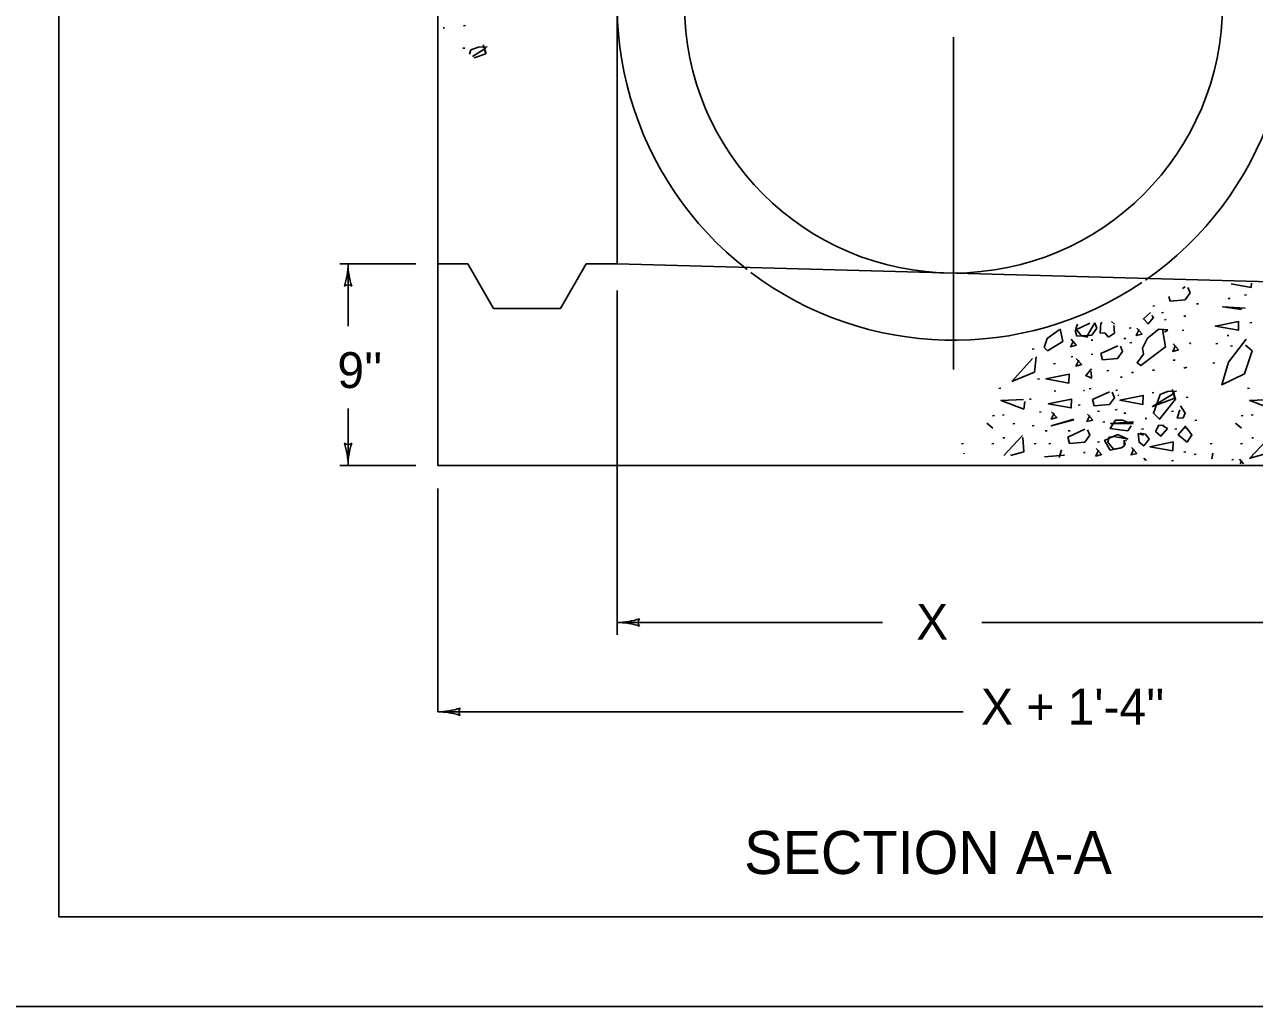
# Model space of a CAD drawing. Extents: x 1000 to 1036.3, y 1000 to 1022.
# Drawn here: x 1006.81 to 1013.67, y 1000 to 1005.47 of the extents above; entities that cross this region are included whole.
import ezdxf

# ---------------------------------------------------------------- set-up
doc = ezdxf.new("R2010")
doc.units = 0
for name, color, linetype in [('Level 1', 7, 'Continuous'), ('Level 10', 7, 'Continuous'), ('Level 11', 7, 'Continuous')]:
    doc.layers.add(name, color=color, linetype=linetype)

msp = doc.modelspace()

# ---------------------------------------------------------------- linework, layer by layer
at = {"layer": 'Level 1'}
for p, q in [((1009.1128, 1008.9129), (1009.1128, 1004.1412)), ((1010.1128, 1007.9129), (1010.1128, 1004.1412)), ((1011.9878, 1005.4049), (1011.9878, 1003.5511)), ((1008.5674, 1004.1412), (1008.9899, 1004.1412)), ((1008.6128, 1003.7928), (1008.6128, 1004.1412)), ((1009.1128, 1003.0162), (1009.1128, 1004.1412)), ((1009.1131, 1004.1412), (1009.1151, 1004.1412)), ((1009.1151, 1004.1412), (1009.2796, 1004.1412)), ((1009.4238, 1003.8912), (1009.2796, 1004.1412)), ((1009.7964, 1003.8912), (1009.9409, 1004.1412)), ((1009.9409, 1004.1412), (1010.1128, 1004.1412)), ((1010.1128, 1004.1412), (1013.8628, 1004.0379)), ((1010.1128, 1003.9915), (1010.1128, 1002.0717)), ((1009.4238, 1003.8912), (1009.7964, 1003.8912)), ((1008.6128, 1003.0162), (1008.6128, 1003.3332)), ((1008.5674, 1003.0162), (1008.9899, 1003.0162)), ((1009.1128, 1003.0162), (1013.8628, 1003.0162)), ((1009.1128, 1002.8886), (1009.1128, 1001.6429)), ((1010.1128, 1002.1412), (1011.5918, 1002.1412)), ((1012.1459, 1002.1412), (1013.8628, 1002.1412)), ((1009.1128, 1001.6429), (1012.0425, 1001.6429))]:
    msp.add_line(p, q, dxfattribs=at)
for points in [[(1009.1495, 1005.4567), (1009.1423, 1005.4558)], [(1009.2673, 1005.4698), (1009.2566, 1005.4684)], [(1009.264, 1005.3441), (1009.2533, 1005.3428)], [(1009.3393, 1005.3497), (1009.298, 1005.3337)], [(1009.3807, 1005.343), (1009.3062, 1005.2971)], [(1009.3887, 1005.351), (1009.3393, 1005.3497)], [(1009.3807, 1005.3123), (1009.366, 1005.3617)], [(1009.3827, 1005.3128), (1009.3687, 1005.3523)], [(1009.298, 1005.3337), (1009.2898, 1005.3107)], [(1009.3165, 1005.2885), (1009.3807, 1005.3123)], [(1013.2806, 1004.0116), (1013.2642, 1004.0039)], [(1013.2793, 1003.9396), (1013.3073, 1003.9783)], [(1013.3073, 1003.9783), (1013.2953, 1004.0089)], [(1013.5367, 1004.0292), (1013.6485, 1004.0094)], [(1013.622, 1003.9675), (1013.6113, 1003.9662)], [(1013.6485, 1004.0094), (1013.6491, 1004.0322)], [(1013.0998, 1003.904), (1013.1079, 1003.9061)], [(1013.1079, 1003.9061), (1013.1063, 1003.9079)], [(1013.1886, 1003.9579), (1013.1953, 1003.9329)], [(1013.1953, 1003.9329), (1013.2793, 1003.9396)], [(1013.3546, 1003.9184), (1013.3438, 1003.9171)], [(1013.6143, 1003.8934), (1013.4888, 1003.9014), (1013.5929, 1003.8868)], [(1013.5303, 1003.9478), (1013.5197, 1003.9465)], [(1013.0865, 1003.8694), (1013.0465, 1003.8334), (1013.0732, 1003.8054), (1013.1025, 1003.8414), (1013.0945, 1003.8521)], [(1013.1582, 1003.8693), (1013.1475, 1003.868)], [(1013.1746, 1003.8301), (1013.1639, 1003.8288)], [(1013.2826, 1003.8497), (1013.2719, 1003.8483)], [(1012.5771, 1003.7734), (1012.5103, 1003.7241)], [(1012.5971, 1003.7081), (1012.5824, 1003.7774)], [(1012.7473, 1003.8092), (1012.6656, 1003.7713)], [(1012.6656, 1003.7713), (1012.6749, 1003.7366)], [(1012.6793, 1003.804), (1012.6704, 1003.7774)], [(1012.6704, 1003.7774), (1012.7011, 1003.7401)], [(1012.7398, 1003.7481), (1012.7762, 1003.8113)], [(1012.7589, 1003.7433), (1012.7869, 1003.7819)], [(1012.7869, 1003.7819), (1012.7754, 1003.8113)], [(1012.8104, 1003.8094), (1012.8051, 1003.7548)], [(1012.8169, 1003.8145), (1012.8104, 1003.8094)], [(1012.8851, 1003.8041), (1012.8696, 1003.8184)], [(1012.8851, 1003.7548), (1012.8811, 1003.7974)], [(1012.9783, 1003.7843), (1012.9676, 1003.7829)], [(1013.0233, 1003.7743), (1013.0073, 1003.741), (1013.0393, 1003.749), (1013.0099, 1003.7823)], [(1013.1838, 1003.7721), (1013.1332, 1003.7761), (1013.0705, 1003.7254), (1013.0425, 1003.6708), (1013.0465, 1003.6374), (1013.0118, 1003.5893), (1013.0332, 1003.5733), (1013.1705, 1003.6774), (1013.1558, 1003.7628), (1013.1545, 1003.7774)], [(1013.1638, 1003.7601), (1013.1825, 1003.7708)], [(1013.2728, 1003.7712), (1013.2621, 1003.7698)], [(1013.5779, 1003.8199), (1013.4485, 1003.7932), (1013.5766, 1003.7705), (1013.5779, 1003.8213)], [(1013.6514, 1003.8137), (1013.6408, 1003.8123)], [(1012.5103, 1003.7241), (1012.4943, 1003.6734)], [(1012.513, 1003.6548), (1012.5971, 1003.7081)], [(1012.6567, 1003.7122), (1012.6407, 1003.6788), (1012.6728, 1003.6868), (1012.6433, 1003.7202)], [(1012.6749, 1003.7366), (1012.7589, 1003.7433)], [(1012.7011, 1003.7401), (1012.7331, 1003.7321)], [(1012.7331, 1003.7321), (1012.7398, 1003.7481)], [(1012.7655, 1003.7155), (1012.7548, 1003.7142)], [(1012.8051, 1003.7548), (1012.8318, 1003.7561)], [(1012.8318, 1003.7561), (1012.8518, 1003.7321)], [(1012.8518, 1003.7321), (1012.8851, 1003.7548)], [(1012.9488, 1003.7253), (1012.9381, 1003.724)], [(1012.9815, 1003.7024), (1012.9708, 1003.7011)], [(1013.2261, 1003.686), (1013.2101, 1003.6527), (1013.2421, 1003.6607), (1013.2128, 1003.694)], [(1013.3105, 1003.6948), (1013.3038, 1003.7001)], [(1013.4616, 1003.6959), (1013.4509, 1003.6946)], [(1013.6196, 1003.7201), (1013.5209, 1003.5933), (1013.4835, 1003.4667), (1013.6103, 1003.528), (1013.6529, 1003.6548), (1013.6169, 1003.6881)], [(1013.5238, 1003.7417), (1013.5131, 1003.7403)], [(1012.4383, 1003.6664), (1012.4276, 1003.6651)], [(1012.4943, 1003.6734), (1012.513, 1003.6548)], [(1012.6543, 1003.6239), (1012.6436, 1003.6226)], [(1012.7655, 1003.637), (1012.7548, 1003.6357)], [(1012.9043, 1003.6844), (1012.8096, 1003.6403), (1012.8189, 1003.6057), (1012.9029, 1003.6123), (1012.9309, 1003.651), (1012.9189, 1003.6818)], [(1013.5434, 1003.6828), (1013.5328, 1003.6815)], [(1012.4277, 1003.6134), (1012.313, 1003.4853)], [(1012.4397, 1003.536), (1012.449, 1003.6228)], [(1012.5561, 1003.5846), (1012.5454, 1003.5833)], [(1012.6862, 1003.6042), (1012.6702, 1003.5708), (1012.7022, 1003.5788), (1012.6728, 1003.6122)], [(1012.7571, 1003.556), (1012.7251, 1003.5187), (1012.7571, 1003.5027), (1012.7558, 1003.54)], [(1013.2237, 1003.6043), (1013.213, 1003.6029)], [(1013.2892, 1003.5653), (1013.2732, 1003.5587)], [(1013.4453, 1003.5879), (1013.4346, 1003.5866)], [(1012.313, 1003.4853), (1012.4397, 1003.536)], [(1012.4678, 1003.4995), (1012.4571, 1003.4982)], [(1012.6331, 1003.5253), (1012.5037, 1003.4987), (1012.6318, 1003.476), (1012.6331, 1003.5267)], [(1012.8538, 1003.5453), (1012.8432, 1003.544)], [(1012.9292, 1003.5093), (1012.9184, 1003.508)], [(1012.9913, 1003.5355), (1012.9807, 1003.5342)], [(1013.1091, 1003.5486), (1013.0984, 1003.5473)], [(1012.2518, 1003.4472), (1012.2411, 1003.4458)], [(1012.5593, 1003.4328), (1012.5487, 1003.4314)], [(1012.7184, 1003.4365), (1012.7131, 1003.4325)], [(1012.7557, 1003.4458), (1012.745, 1003.4445)], [(1012.8584, 1003.4278), (1012.7638, 1003.3838), (1012.7731, 1003.3491), (1012.8571, 1003.3558), (1012.8851, 1003.3944), (1012.8731, 1003.4252)], [(1012.9029, 1003.436), (1012.8923, 1003.4347)], [(1013.1058, 1003.4229), (1013.0952, 1003.4216)], [(1013.2225, 1003.4218), (1013.0972, 1003.3445), (1013.2225, 1003.3912), (1013.2078, 1003.4405)], [(1013.2305, 1003.4298), (1013.1812, 1003.4285), (1013.1398, 1003.4125), (1013.1025, 1003.3085), (1013.1358, 1003.2738), (1013.2265, 1003.3858), (1013.2105, 1003.4312)], [(1013.6383, 1003.4472), (1013.6277, 1003.4458)], [(1012.3783, 1003.3845), (1012.253, 1003.3792), (1012.3797, 1003.3312), (1012.385, 1003.3725)], [(1012.4219, 1003.3869), (1012.4113, 1003.3856)], [(1012.6462, 1003.3866), (1012.5168, 1003.3599), (1012.6448, 1003.3373), (1012.6462, 1003.3879)], [(1012.6935, 1003.3543), (1012.6828, 1003.3529)], [(1012.9104, 1003.4058), (1012.9051, 1003.4085)], [(1013.0454, 1003.4063), (1012.916, 1003.3796), (1013.0441, 1003.3569), (1013.0454, 1003.4076)], [(1013.2957, 1003.3968), (1013.285, 1003.3954)], [(1013.7649, 1003.3845), (1013.6396, 1003.3792), (1013.7663, 1003.3312), (1013.7716, 1003.3725)], [(1012.2158, 1003.2953), (1012.2051, 1003.294)], [(1012.2714, 1003.2986), (1012.2607, 1003.2973)], [(1012.4775, 1003.3149), (1012.4668, 1003.3136)], [(1012.5488, 1003.3083), (1012.5328, 1003.275), (1012.5648, 1003.283), (1012.5354, 1003.3163)], [(1012.7483, 1003.2953), (1012.7323, 1003.2619), (1012.7643, 1003.2699), (1012.735, 1003.3033)], [(1012.8015, 1003.3183), (1012.7908, 1003.3169)], [(1012.8997, 1003.3281), (1012.889, 1003.3268)], [(1012.9488, 1003.3084), (1012.9381, 1003.3071)], [(1013.2138, 1003.3183), (1013.2032, 1003.3169)], [(1013.2505, 1003.3258), (1013.2358, 1003.2805), (1013.2678, 1003.2818), (1013.2798, 1003.3085), (1013.2545, 1003.3485)], [(1013.6023, 1003.2953), (1013.5917, 1003.294)], [(1013.658, 1003.2986), (1013.6473, 1003.2973)], [(1012.2077, 1003.2245), (1012.1743, 1003.2525)], [(1012.3303, 1003.2495), (1012.3196, 1003.2482)], [(1012.4383, 1003.2397), (1012.4276, 1003.2383)], [(1012.6584, 1003.2738), (1012.5331, 1003.2365), (1012.6584, 1003.2712)], [(1012.721, 1003.2183), (1012.6263, 1003.1743), (1012.6357, 1003.1397), (1012.7197, 1003.1463), (1012.7477, 1003.185), (1012.7357, 1003.2157)], [(1012.831, 1003.2593), (1012.8203, 1003.258)], [(1012.9772, 1003.2485), (1012.9305, 1003.2698), (1012.8904, 1003.2698), (1012.8624, 1003.2218), (1012.9158, 1003.2152), (1012.9598, 1003.2098), (1012.9785, 1003.2365)], [(1012.9918, 1003.2605), (1012.8651, 1003.2498), (1012.9905, 1003.2498)], [(1013.0469, 1003.2201), (1013.0363, 1003.2188)], [(1013.0666, 1003.2789), (1013.0559, 1003.2776)], [(1013.1625, 1003.2392), (1013.1332, 1003.2405), (1013.1145, 1003.2058), (1013.1438, 1003.1792), (1013.1812, 1003.2218), (1013.1545, 1003.2378)], [(1013.2335, 1003.2201), (1013.2228, 1003.2188)], [(1013.2838, 1003.2378), (1013.2412, 1003.1872), (1013.2905, 1003.1472), (1013.3172, 1003.1872), (1013.2878, 1003.2258), (1013.2732, 1003.2258)], [(1013.3448, 1003.2692), (1013.3341, 1003.2678)], [(1013.5943, 1003.2245), (1013.5609, 1003.2525)], [(1012.2747, 1003.171), (1012.264, 1003.1697)], [(1012.373, 1003.1832), (1012.2683, 1003.0726)], [(1012.381, 1003.0925), (1012.3743, 1003.1725)], [(1012.5103, 1003.2103), (1012.4996, 1003.2089)], [(1012.6379, 1003.2103), (1012.6273, 1003.2089)], [(1012.8015, 1003.1481), (1012.7908, 1003.1468)], [(1012.9625, 1003.1632), (1012.9024, 1003.1885), (1012.8304, 1003.1565), (1012.8624, 1003.1018), (1012.9265, 1003.1152), (1012.9452, 1003.1338), (1012.9398, 1003.1578)], [(1012.9545, 1003.1645), (1012.8838, 1003.1778), (1012.8558, 1003.1738), (1012.8478, 1003.1472), (1012.8798, 1003.1072), (1012.9238, 1003.1152), (1012.9398, 1003.1245), (1012.9398, 1003.1578)], [(1012.9465, 1003.1578), (1012.9518, 1003.1538)], [(1013.0478, 1003.1858), (1013.0185, 1003.1938), (1013.0238, 1003.1458), (1013.0492, 1003.1258), (1013.0785, 1003.1632), (1013.0585, 1003.1912), (1013.0292, 1003.1965)], [(1013.2123, 1003.1477), (1013.0829, 1003.121), (1013.2109, 1003.0983), (1013.2123, 1003.149)], [(1013.7596, 1003.1832), (1013.6396, 1003.0564), (1013.7676, 1003.0925), (1013.7609, 1003.1725)], [(1013.6613, 1003.171), (1013.6506, 1003.1697)], [(1012.0433, 1003.1383), (1012.0326, 1003.1369)], [(1012.0473, 1003.0804), (1012.048, 1003.0845)], [(1012.2125, 1003.1383), (1012.2018, 1003.1369)], [(1012.3055, 1003.0713), (1012.381, 1003.0925)], [(1012.4481, 1003.1383), (1012.4374, 1003.1369)], [(1012.5299, 1003.1383), (1012.5193, 1003.1369)], [(1012.577, 1003.0617), (1012.5904, 1003.1032)], [(1012.723, 1003.0892), (1012.7123, 1003.0878)], [(1012.7974, 1003.1022), (1012.7814, 1003.0688), (1012.8134, 1003.0768), (1012.7841, 1003.1102)], [(1012.9938, 1003.1087), (1012.9778, 1003.0753), (1013.0098, 1003.0833), (1012.9804, 1003.1167)], [(1013.2826, 1003.0924), (1013.2719, 1003.0911)], [(1013.3415, 1003.0793), (1013.3308, 1003.078)], [(1013.4298, 1003.1383), (1013.4192, 1003.1369)], [(1013.4293, 1003.0538), (1013.4346, 1003.0845)], [(1013.5991, 1003.1383), (1013.5884, 1003.1369)], [(1012.6064, 1003.0738), (1012.4962, 1003.0645)], [(1013.0608, 1003.0446), (1013.0492, 1003.0578)], [(1013.0625, 1003.0498), (1013.0601, 1003.0446)], [(1013.2138, 1003.0433), (1013.2032, 1003.042)], [(1013.55, 1003.0499), (1013.5393, 1003.0486)], [(1013.6045, 1003.0253), (1013.5817, 1003.0513)], [(1013.595, 1003.0433), (1013.5867, 1003.026)]]:
    msp.add_lwpolyline(points, dxfattribs=at)
msp.add_circle((1011.9878, 1005.5895), 1.5, dxfattribs=at)
for centre, radius, start, end in [((1011.9878, 1005.5895), 1.875, 304.82241, 232.14677), ((1008.2219, 1004.1412), 0.3909, 341.34716, 359.99389), ((1009.0038, 1004.1412), 0.3909, 179.98778, 180), ((1009.0038, 1004.1412), 0.3909, 180, 198.66878), ((1011.9878, 1005.5895), 1.875, 232.98332, 304.06919), ((1008.6128, 1003.9925), 0.0313, 48.7746, 130.89129), ((1008.6129, 1003.1648), 0.0313, 228.7746, 310.89129), ((1008.2219, 1003.0162), 0.3909, 0, 18.66878), ((1009.0038, 1003.0162), 0.3909, 161.34716, 179.99389), ((1008.2219, 1003.0162), 0.3909, 359.98778, 0), ((1010.1128, 1002.5321), 0.3909, 269.98778, 270), ((1010.1128, 1002.5321), 0.3909, 270, 288.66878), ((1010.1128, 1001.7502), 0.3909, 71.34716, 89.99389), ((1010.2615, 1002.1411), 0.0313, 138.7746, 220.89129), ((1009.1128, 1002.0339), 0.3909, 269.98778, 270), ((1009.1128, 1002.0339), 0.3909, 270, 288.66878), ((1009.1128, 1001.252), 0.3909, 71.34716, 89.99389), ((1009.2615, 1001.6429), 0.0313, 138.7746, 220.89129)]:
    msp.add_arc(centre, radius, start, end, dxfattribs=at)
at = {"layer": 'Level 10'}
for p, q in [((1007, 1021.5), (1007, 1000.5)), ((1035.5, 1000.5), (1007, 1000.5)), ((1036, 1000), (1000, 1000))]:
    msp.add_line(p, q, dxfattribs=at)
at = {"layer": 'Level 11'}
msp.add_lwpolyline([(1007, 1000.5), (1035.5, 1000.5), (1035.5, 1021.5), (1007, 1021.5)], close=True, dxfattribs=at)

# ---------------------------------------------------------------- texts
at = {"layer": 'Level 1'}
for s, height, p in [("9''", 0.2, (1008.5531, 1003.4481)), ('X', 0.2, (1011.78, 1002.0445)), ("X + 1'-4''", 0.2, (1012.1413, 1001.5717)), ('SECTION A-A', 0.24, (1010.8205, 1000.7383))]:
    msp.add_text(s, height=height, dxfattribs=at).set_placement(p)

doc.saveas('drawing.dxf')
